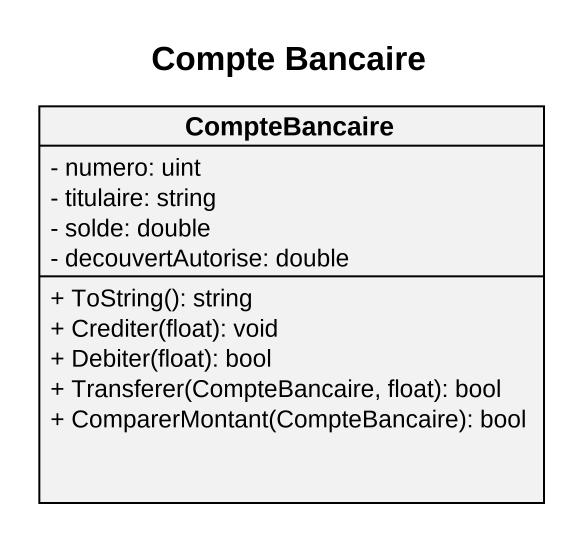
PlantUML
@startuml
title Compte Bancaire
hide circle
hide empty members
skinparam classAttributeIconSize 0
class CompteBancaire {
  - numero: uint
  - titulaire: string
  - solde: double
  - decouvertAutorise: double
  + ToString(): string
  + Crediter(float): void
  + Debiter(float): bool
  + Transferer(CompteBancaire, float): bool
  + ComparerMontant(CompteBancaire): bool
}
@enduml
